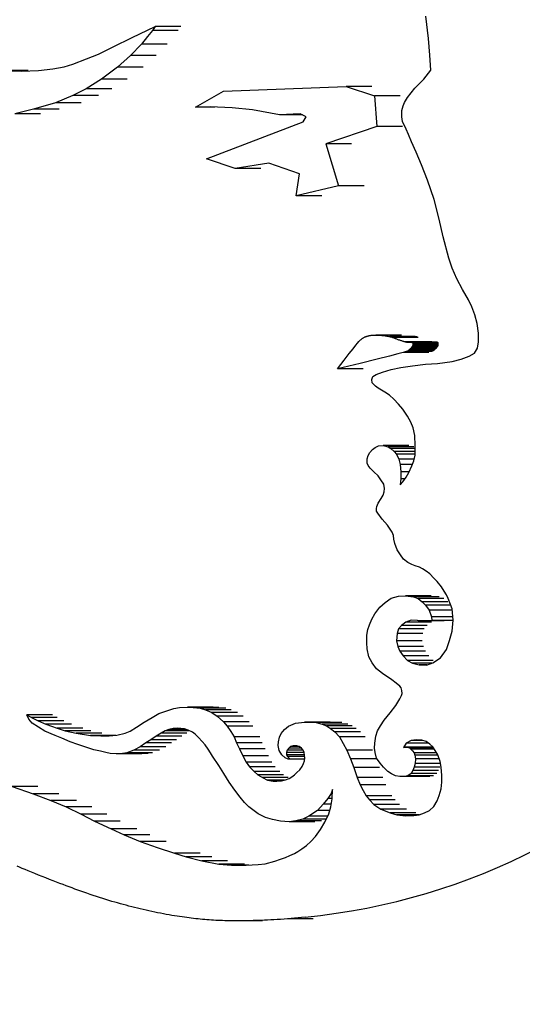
# Model space of a CAD drawing. Header units: inches. Extents: x 17 to 469, y 7 to 301.
# Drawn here: x 356.125 to 356.442, y 120.255 to 120.871 of the extents above; entities that cross this region are included whole.
import ezdxf

# ---------------------------------------------------------------- set-up
doc = ezdxf.new("R2010")
doc.units = ezdxf.units.IN
doc.header["$LTSCALE"] = 14
doc.header["$MEASUREMENT"] = 0
doc.layers.add('Dimension (ANSI)', color=7, linetype='Continuous', lineweight=25)
doc.layers.add('Visible (ANSI)', color=7, linetype='Continuous', lineweight=50)
doc.styles.add('MEMCOR Medium', font='arial.ttf')
doc.dimstyles.new('Default (ANSI)', dxfattribs={"dimscale": 14, "dimtxt": 0.15, "dimasz": 0.098425, "dimexe": 0.125, "dimexo": 0.0625, "dimgap": 0.031496, "dimtad": 0, "dimtih": 1, "dimtoh": 1, "dimdec": 4, "dimrnd": 1e-08, "dimzin": 3, "dimdsep": 46, "dimlunit": 5, "dimtxsty": 'MEMCOR Medium', "dimcen": 0.09, "dimdle": 0.393701, "dimclrd": 256, "dimclre": 256, "dimclrt": 256, "dimadec": 0, "dimazin": 1, "dimtfac": 0.8, "dimtofl": 0, "dimtmove": 0, "dimatfit": 3, "dimfxl": 1, "dimfrac": 1, "dimtolj": 1, "dimtzin": 4, "dimlwd": -1, "dimlwe": -1, "dimarcsym": 0})

# ---------------------------------------------------------------- blocks, each defined once
blk = doc.blocks.new('*D18')
at = {"layer": 'Defpoints', "color": 0, "transparency": 16777216}
for p in [(360.76778, 145.5319), (302.85138, 55.8079), (347.26083, 55.8079)]:
    blk.add_point(p, dxfattribs=at)
at = {"layer": 'Dimension (ANSI)', "transparency": 16777216}
for p, q in [((359.89278, 145.5319), (301.10138, 145.5319)), ((302.85138, 144.15394), (302.85138, 107.84023)), ((302.85138, 57.18585), (302.85138, 93.49956)), ((346.38583, 55.8079), (301.10138, 55.8079))]:
    blk.add_line(p, q, dxfattribs=at)
for points in [[(302.62172, 144.15394), (303.08104, 144.15394), (302.85138, 145.5319)], [(302.62172, 57.18585), (303.08104, 57.18585), (302.85138, 55.8079)]]:
    blk.add_solid(points, dxfattribs=at)
at = {"layer": 'Dimension (ANSI)', "transparency": 16777216, "char_height": 2.1000001, "attachment_point": 5, "style": 'MEMCOR Medium'}
for s, insert in [('\\A1; \\fArial|b0|i0;\\H2.1000;89{\\H0.8x;\\S3#4;} in', (302.85138, 102.82708)), ('\\A1;[2279.0 mm]{\\P\\fArial|b0|i0;\\H2.1000;SHIPPING HEIGHT\\P\\fArial|b0|i0;\\H2.1000;REF.}', (302.85138, 95.65675))]:
    blk.add_mtext(s, dxfattribs=dict(at, insert=insert))

msp = doc.modelspace()

# ---------------------------------------------------------------- linework, layer by layer
at = {"layer": 'Visible (ANSI)', "linetype": 'Continuous', "lineweight": 18}
for p, q in [((356.38261, 120.85929), (356.38098, 120.87334)), ((356.19589, 120.86003), (356.21051, 120.8668)), ((356.20882, 120.86434), (356.20565, 120.86047)), ((356.21051, 120.8668), (356.20882, 120.86434)), ((356.22499, 120.86434), (356.20882, 120.86434)), ((356.22669, 120.8668), (356.21051, 120.8668)), ((356.18398, 120.85404), (356.19589, 120.86003)), ((356.20565, 120.86047), (356.20193, 120.85578)), ((356.38347, 120.84883), (356.38261, 120.85929)), ((356.17478, 120.84941), (356.18398, 120.85404)), ((356.20193, 120.85578), (356.19489, 120.84851)), ((356.2181, 120.85578), (356.20193, 120.85578)), ((356.15863, 120.84312), (356.16725, 120.84653)), ((356.16725, 120.84653), (356.17478, 120.84941)), ((356.19489, 120.84851), (356.18666, 120.84123)), ((356.21107, 120.84851), (356.19489, 120.84851)), ((356.38416, 120.83941), (356.38347, 120.84883)), ((356.13039, 120.83921), (356.11421, 120.83921)), ((356.11421, 120.83921), (356.12619, 120.83872)), ((356.12619, 120.83872), (356.13702, 120.83913)), ((356.13702, 120.83913), (356.14593, 120.84018)), ((356.14593, 120.84018), (356.15317, 120.84146)), ((356.15317, 120.84146), (356.15863, 120.84312)), ((356.18666, 120.84123), (356.17665, 120.83371)), ((356.20284, 120.84123), (356.18666, 120.84123)), ((356.37975, 120.83381), (356.38416, 120.83941)), ((356.17665, 120.83371), (356.16697, 120.82759)), ((356.19283, 120.83371), (356.17665, 120.83371)), ((356.37416, 120.82808), (356.37975, 120.83381)), ((356.16697, 120.82759), (356.1585, 120.82337)), ((356.18315, 120.82759), (356.16697, 120.82759)), ((356.23598, 120.81612), (356.25349, 120.82624)), ((356.25349, 120.82624), (356.33086, 120.82908)), ((356.34704, 120.82908), (356.33086, 120.82908)), ((356.33086, 120.82908), (356.34858, 120.82324)), ((356.36946, 120.82226), (356.37416, 120.82808)), ((356.1585, 120.82337), (356.14767, 120.81892)), ((356.17468, 120.82337), (356.1585, 120.82337)), ((356.36475, 120.82324), (356.34858, 120.82324)), ((356.34858, 120.82324), (356.35005, 120.804)), ((356.36761, 120.81894), (356.36946, 120.82226)), ((356.13385, 120.81484), (356.122, 120.81181)), ((356.14767, 120.81892), (356.13385, 120.81484)), ((356.15003, 120.81484), (356.13385, 120.81484)), ((356.16384, 120.81892), (356.14767, 120.81892)), ((356.24504, 120.81625), (356.23598, 120.81612)), ((356.24809, 120.81612), (356.23598, 120.81612)), ((356.25901, 120.81568), (356.24504, 120.81625)), ((356.27177, 120.81433), (356.25901, 120.81568)), ((356.28871, 120.81127), (356.27177, 120.81433)), ((356.36584, 120.81008), (356.36589, 120.81398)), ((356.36589, 120.81398), (356.36665, 120.81687)), ((356.36665, 120.81687), (356.36761, 120.81894)), ((356.13818, 120.81181), (356.122, 120.81181)), ((356.30193, 120.81196), (356.28871, 120.81127)), ((356.30322, 120.81127), (356.28871, 120.81127)), ((356.30563, 120.80998), (356.30193, 120.81196)), ((356.30371, 120.80692), (356.30563, 120.80998)), ((356.36628, 120.807), (356.36584, 120.81008)), ((356.24277, 120.78353), (356.30371, 120.80692)), ((356.35005, 120.804), (356.3181, 120.79292)), ((356.36622, 120.804), (356.35005, 120.804)), ((356.36872, 120.8022), (356.36628, 120.807)), ((356.37015, 120.79889), (356.36872, 120.8022)), ((356.372, 120.79419), (356.37015, 120.79889)), ((356.33427, 120.79292), (356.3181, 120.79292)), ((356.3181, 120.79292), (356.32603, 120.76668)), ((356.37497, 120.78775), (356.372, 120.79419)), ((356.26097, 120.77745), (356.24277, 120.78353)), ((356.37825, 120.77973), (356.37497, 120.78775)), ((356.282, 120.78077), (356.26097, 120.77745)), ((356.27715, 120.77745), (356.26097, 120.77745)), ((356.30143, 120.7742), (356.282, 120.78077)), ((356.38205, 120.77022), (356.37825, 120.77973)), ((356.29941, 120.76024), (356.30143, 120.7742)), ((356.32603, 120.76668), (356.29941, 120.76024)), ((356.3422, 120.76668), (356.32603, 120.76668)), ((356.38628, 120.75795), (356.38205, 120.77022)), ((356.31558, 120.76024), (356.29941, 120.76024)), ((356.38932, 120.7456), (356.38628, 120.75795)), ((356.39185, 120.73453), (356.38932, 120.7456)), ((356.39561, 120.72097), (356.39185, 120.73453)), ((356.39757, 120.71472), (356.39561, 120.72097)), ((356.40055, 120.70804), (356.39757, 120.71472)), ((356.40402, 120.7013), (356.40055, 120.70804)), ((356.40788, 120.69477), (356.40402, 120.7013)), ((356.41002, 120.69048), (356.40788, 120.69477)), ((356.41197, 120.68533), (356.41002, 120.69048)), ((356.41333, 120.6799), (356.41197, 120.68533)), ((356.41411, 120.67385), (356.41333, 120.6799)), ((356.34324, 120.67174), (356.34357, 120.67186)), ((356.34357, 120.67186), (356.34391, 120.67197)), ((356.34391, 120.67197), (356.34427, 120.67207)), ((356.34427, 120.67207), (356.34463, 120.67216)), ((356.34463, 120.67216), (356.345, 120.67224)), ((356.345, 120.67224), (356.34538, 120.67232)), ((356.34538, 120.67232), (356.34578, 120.67239)), ((356.34578, 120.67239), (356.34619, 120.67246)), ((356.34619, 120.67246), (356.34662, 120.67251)), ((356.34662, 120.67251), (356.34706, 120.67256)), ((356.34706, 120.67256), (356.34752, 120.67259)), ((356.34752, 120.67259), (356.348, 120.67262)), ((356.348, 120.67262), (356.3485, 120.67264)), ((356.3485, 120.67264), (356.34901, 120.67265)), ((356.34901, 120.67265), (356.34953, 120.67265)), ((356.36571, 120.67265), (356.34953, 120.67265)), ((356.34953, 120.67265), (356.35007, 120.67265)), ((356.35007, 120.67265), (356.35061, 120.67263)), ((356.35061, 120.67263), (356.35116, 120.67261)), ((356.35116, 120.67261), (356.3517, 120.67258)), ((356.3517, 120.67258), (356.35225, 120.67255)), ((356.35225, 120.67255), (356.35279, 120.67251)), ((356.35279, 120.67251), (356.35332, 120.67246)), ((356.35332, 120.67246), (356.35385, 120.67241)), ((356.35385, 120.67241), (356.35437, 120.67235)), ((356.35437, 120.67235), (356.35488, 120.67229)), ((356.35488, 120.67229), (356.35538, 120.67222)), ((356.35538, 120.67222), (356.35587, 120.67215)), ((356.35587, 120.67215), (356.35635, 120.67206)), ((356.35635, 120.67206), (356.35683, 120.67198)), ((356.35683, 120.67198), (356.35729, 120.67189)), ((356.35729, 120.67189), (356.35774, 120.67179)), ((356.35774, 120.67179), (356.35819, 120.67168)), ((356.41428, 120.6683), (356.41411, 120.67385)), ((356.33515, 120.66404), (356.33686, 120.66621)), ((356.33686, 120.66621), (356.33802, 120.66764)), ((356.33802, 120.66764), (356.33877, 120.66853)), ((356.33877, 120.66853), (356.33924, 120.66905)), ((356.33924, 120.66905), (356.33957, 120.66938)), ((356.33957, 120.66938), (356.33987, 120.66966)), ((356.33987, 120.66966), (356.34017, 120.66992)), ((356.34017, 120.66992), (356.34047, 120.67016)), ((356.34047, 120.67016), (356.34077, 120.67039)), ((356.34077, 120.67039), (356.34106, 120.67061)), ((356.34106, 120.67061), (356.34136, 120.67081)), ((356.34136, 120.67081), (356.34166, 120.67099)), ((356.34166, 120.67099), (356.34197, 120.67117)), ((356.34197, 120.67117), (356.34228, 120.67133)), ((356.34228, 120.67133), (356.34259, 120.67147)), ((356.34259, 120.67147), (356.34291, 120.67161)), ((356.34291, 120.67161), (356.34324, 120.67174)), ((356.37437, 120.67168), (356.35819, 120.67168)), ((356.35819, 120.67168), (356.35863, 120.67157)), ((356.37481, 120.67157), (356.35863, 120.67157)), ((356.35863, 120.67157), (356.35907, 120.67145)), ((356.37525, 120.67145), (356.35907, 120.67145)), ((356.35907, 120.67145), (356.3595, 120.67132)), ((356.37568, 120.67132), (356.3595, 120.67132)), ((356.3595, 120.67132), (356.35993, 120.67119)), ((356.37611, 120.67119), (356.35993, 120.67119)), ((356.35993, 120.67119), (356.36036, 120.67104)), ((356.36036, 120.67104), (356.36079, 120.67089)), ((356.36079, 120.67089), (356.36122, 120.67074)), ((356.36122, 120.67074), (356.36165, 120.67058)), ((356.36165, 120.67058), (356.36209, 120.67041)), ((356.36209, 120.67041), (356.36253, 120.67025)), ((356.36253, 120.67025), (356.36298, 120.67008)), ((356.36298, 120.67008), (356.36343, 120.66992)), ((356.36343, 120.66992), (356.36389, 120.66976)), ((356.36389, 120.66976), (356.36435, 120.66961)), ((356.36435, 120.66961), (356.36481, 120.66945)), ((356.36481, 120.66945), (356.36526, 120.66931)), ((356.36526, 120.66931), (356.3657, 120.66917)), ((356.3657, 120.66917), (356.36612, 120.66904)), ((356.36612, 120.66904), (356.36651, 120.66892)), ((356.36651, 120.66892), (356.36687, 120.6688)), ((356.36687, 120.6688), (356.36719, 120.6687)), ((356.36719, 120.6687), (356.36748, 120.66861)), ((356.36748, 120.66861), (356.36775, 120.66853)), ((356.36775, 120.66853), (356.36799, 120.66846)), ((356.36799, 120.66846), (356.36822, 120.66839)), ((356.38439, 120.66839), (356.36822, 120.66839)), ((356.36822, 120.66839), (356.36843, 120.66834)), ((356.3846, 120.66834), (356.36843, 120.66834)), ((356.36843, 120.66834), (356.36863, 120.6683)), ((356.3848, 120.6683), (356.36863, 120.6683)), ((356.36863, 120.6683), (356.36882, 120.66826)), ((356.385, 120.66826), (356.36882, 120.66826)), ((356.36882, 120.66826), (356.36902, 120.66824)), ((356.371, 120.66824), (356.36902, 120.66824)), ((356.36902, 120.66824), (356.36921, 120.66822)), ((356.37051, 120.66822), (356.36921, 120.66822)), ((356.36921, 120.66822), (356.36941, 120.6682)), ((356.37022, 120.6682), (356.36941, 120.6682)), ((356.36941, 120.6682), (356.3696, 120.6682)), ((356.36998, 120.6682), (356.3696, 120.6682)), ((356.3696, 120.6682), (356.36979, 120.66819)), ((356.36979, 120.66819), (356.36998, 120.6682)), ((356.36998, 120.6682), (356.37017, 120.6682)), ((356.37017, 120.6682), (356.37035, 120.66821)), ((356.37035, 120.66821), (356.37054, 120.66822)), ((356.37054, 120.66822), (356.37072, 120.66823)), ((356.37072, 120.66823), (356.37089, 120.66823)), ((356.37089, 120.66823), (356.37106, 120.66824)), ((356.37106, 120.66824), (356.37123, 120.66824)), ((356.38741, 120.66824), (356.37123, 120.66824)), ((356.37123, 120.66824), (356.37139, 120.66823)), ((356.38757, 120.66823), (356.37139, 120.66823)), ((356.37139, 120.66823), (356.37155, 120.66822)), ((356.38772, 120.66822), (356.37155, 120.66822)), ((356.37155, 120.66822), (356.3717, 120.6682)), ((356.38787, 120.6682), (356.3717, 120.6682)), ((356.3717, 120.6682), (356.37184, 120.66817)), ((356.38802, 120.66817), (356.37184, 120.66817)), ((356.37184, 120.66817), (356.37198, 120.66813)), ((356.38815, 120.66813), (356.37198, 120.66813)), ((356.37198, 120.66813), (356.3721, 120.66808)), ((356.38828, 120.66808), (356.3721, 120.66808)), ((356.3721, 120.66808), (356.37222, 120.66802)), ((356.3884, 120.66802), (356.37222, 120.66802)), ((356.37222, 120.66802), (356.37234, 120.66795)), ((356.38851, 120.66795), (356.37234, 120.66795)), ((356.37234, 120.66795), (356.37244, 120.66788)), ((356.37253, 120.66565), (356.37239, 120.66541)), ((356.38861, 120.66788), (356.37244, 120.66788)), ((356.37244, 120.66788), (356.37253, 120.6678)), ((356.38871, 120.6678), (356.37253, 120.6678)), ((356.37253, 120.6678), (356.37261, 120.66772)), ((356.37264, 120.66588), (356.37253, 120.66565)), ((356.38871, 120.66565), (356.37253, 120.66565)), ((356.38879, 120.66772), (356.37261, 120.66772)), ((356.37261, 120.66772), (356.37268, 120.66763)), ((356.37273, 120.66608), (356.37264, 120.66588)), ((356.38882, 120.66588), (356.37264, 120.66588)), ((356.38886, 120.66763), (356.37268, 120.66763)), ((356.37268, 120.66763), (356.37275, 120.66753)), ((356.3728, 120.66628), (356.37273, 120.66608)), ((356.38891, 120.66608), (356.37273, 120.66608)), ((356.38892, 120.66753), (356.37275, 120.66753)), ((356.37275, 120.66753), (356.3728, 120.66742)), ((356.38897, 120.66742), (356.3728, 120.66742)), ((356.3728, 120.66742), (356.37283, 120.66731)), ((356.37284, 120.66646), (356.3728, 120.66628)), ((356.38897, 120.66628), (356.3728, 120.66628)), ((356.38901, 120.66731), (356.37283, 120.66731)), ((356.37283, 120.66731), (356.37286, 120.66719)), ((356.37287, 120.66662), (356.37284, 120.66646)), ((356.38902, 120.66646), (356.37284, 120.66646)), ((356.38904, 120.66719), (356.37286, 120.66719)), ((356.37286, 120.66719), (356.37288, 120.66706)), ((356.37289, 120.66678), (356.37287, 120.66662)), ((356.38905, 120.66662), (356.37287, 120.66662)), ((356.38906, 120.66706), (356.37288, 120.66706)), ((356.37288, 120.66706), (356.37289, 120.66693)), ((356.38906, 120.66693), (356.37289, 120.66693)), ((356.37289, 120.66693), (356.37289, 120.66678)), ((356.38906, 120.66678), (356.37289, 120.66678)), ((356.41353, 120.66438), (356.41428, 120.6683)), ((356.32954, 120.65684), (356.33276, 120.66098)), ((356.33276, 120.66098), (356.33515, 120.66404)), ((356.36345, 120.66075), (356.35812, 120.65939)), ((356.3668, 120.66165), (356.36345, 120.66075)), ((356.36868, 120.66223), (356.3668, 120.66165)), ((356.38298, 120.66165), (356.3668, 120.66165)), ((356.36957, 120.66259), (356.36868, 120.66223)), ((356.38485, 120.66223), (356.36868, 120.66223)), ((356.36997, 120.66286), (356.36957, 120.66259)), ((356.38574, 120.66259), (356.36957, 120.66259)), ((356.37029, 120.66312), (356.36997, 120.66286)), ((356.38614, 120.66286), (356.36997, 120.66286)), ((356.37061, 120.6634), (356.37029, 120.66312)), ((356.38646, 120.66312), (356.37029, 120.66312)), ((356.37092, 120.6637), (356.37061, 120.6634)), ((356.38678, 120.6634), (356.37061, 120.6634)), ((356.37122, 120.664), (356.37092, 120.6637)), ((356.38709, 120.6637), (356.37092, 120.6637)), ((356.3715, 120.6643), (356.37122, 120.664)), ((356.38739, 120.664), (356.37122, 120.664)), ((356.37177, 120.6646), (356.3715, 120.6643)), ((356.38768, 120.6643), (356.3715, 120.6643)), ((356.372, 120.66488), (356.37177, 120.6646)), ((356.38794, 120.6646), (356.37177, 120.6646)), ((356.37221, 120.66516), (356.372, 120.66488)), ((356.38818, 120.66488), (356.372, 120.66488)), ((356.37239, 120.66541), (356.37221, 120.66516)), ((356.38839, 120.66516), (356.37221, 120.66516)), ((356.38856, 120.66541), (356.37239, 120.66541)), ((356.40833, 120.65938), (356.41159, 120.66127)), ((356.41159, 120.66127), (356.41353, 120.66438)), ((356.32537, 120.65145), (356.32954, 120.65684)), ((356.33958, 120.65486), (356.32537, 120.65145)), ((356.35033, 120.65746), (356.33958, 120.65486)), ((356.35812, 120.65939), (356.35033, 120.65746)), ((356.36536, 120.65229), (356.3726, 120.65331)), ((356.3726, 120.65331), (356.38084, 120.65435)), ((356.38084, 120.65435), (356.38839, 120.65476)), ((356.38839, 120.65476), (356.39764, 120.65604)), ((356.39764, 120.65604), (356.40338, 120.65746)), ((356.40338, 120.65746), (356.40833, 120.65938)), ((356.34154, 120.65145), (356.32537, 120.65145)), ((356.34754, 120.64649), (356.34981, 120.64786)), ((356.34981, 120.64786), (356.35367, 120.64925)), ((356.35367, 120.64925), (356.35922, 120.65097)), ((356.35922, 120.65097), (356.36536, 120.65229)), ((356.34697, 120.64463), (356.34754, 120.64649)), ((356.3471, 120.64268), (356.34697, 120.64463)), ((356.3482, 120.64156), (356.3471, 120.64268)), ((356.34931, 120.64055), (356.3482, 120.64156)), ((356.35089, 120.63934), (356.34931, 120.64055)), ((356.35527, 120.63676), (356.35089, 120.63934)), ((356.35817, 120.63491), (356.35527, 120.63676)), ((356.36088, 120.63227), (356.35817, 120.63491)), ((356.36377, 120.62911), (356.36088, 120.63227)), ((356.36648, 120.62612), (356.36377, 120.62911)), ((356.36938, 120.62166), (356.36648, 120.62612)), ((356.3716, 120.6178), (356.36938, 120.62166)), ((356.37298, 120.61436), (356.3716, 120.6178)), ((356.37414, 120.60941), (356.37298, 120.61436)), ((356.37438, 120.60319), (356.37414, 120.60941)), ((356.34462, 120.59688), (356.34577, 120.5988)), ((356.34577, 120.5988), (356.34733, 120.60055)), ((356.34733, 120.60055), (356.34907, 120.60187)), ((356.34907, 120.60187), (356.35115, 120.60285)), ((356.35115, 120.60285), (356.35416, 120.60306)), ((356.37033, 120.60306), (356.35416, 120.60306)), ((356.35416, 120.60306), (356.35734, 120.60242)), ((356.37352, 120.60242), (356.35734, 120.60242)), ((356.35734, 120.60242), (356.35894, 120.60131)), ((356.37433, 120.60131), (356.35894, 120.60131)), ((356.35894, 120.60131), (356.36114, 120.59944)), ((356.37428, 120.59944), (356.36114, 120.59944)), ((356.36114, 120.59944), (356.36258, 120.59765)), ((356.37421, 120.59714), (356.37438, 120.60319)), ((356.34398, 120.5948), (356.34462, 120.59688)), ((356.34401, 120.59212), (356.34398, 120.5948)), ((356.34462, 120.59057), (356.34401, 120.59212)), ((356.37423, 120.59765), (356.36258, 120.59765)), ((356.36258, 120.59765), (356.36405, 120.59455)), ((356.37365, 120.59455), (356.36405, 120.59455)), ((356.36405, 120.59455), (356.36484, 120.5911)), ((356.37213, 120.59028), (356.37342, 120.59349)), ((356.37342, 120.59349), (356.37421, 120.59714)), ((356.34589, 120.58886), (356.34462, 120.59057)), ((356.34835, 120.58656), (356.34589, 120.58886)), ((356.35089, 120.58408), (356.34835, 120.58656)), ((356.37246, 120.5911), (356.36484, 120.5911)), ((356.36484, 120.5911), (356.36523, 120.58661)), ((356.36523, 120.58661), (356.36521, 120.58212)), ((356.37046, 120.58661), (356.36523, 120.58661)), ((356.36862, 120.58329), (356.37026, 120.58616)), ((356.37026, 120.58616), (356.37213, 120.59028)), ((356.35276, 120.58151), (356.35089, 120.58408)), ((356.35455, 120.57877), (356.35276, 120.58151)), ((356.36521, 120.58212), (356.36492, 120.57831)), ((356.36492, 120.57831), (356.36657, 120.58023)), ((356.36783, 120.58212), (356.36521, 120.58212)), ((356.36657, 120.58023), (356.36862, 120.58329)), ((356.35422, 120.57185), (356.35478, 120.57393)), ((356.35492, 120.57618), (356.35455, 120.57877)), ((356.35478, 120.57393), (356.35492, 120.57618)), ((356.35094, 120.5669), (356.35291, 120.56976)), ((356.35291, 120.56976), (356.35422, 120.57185)), ((356.34986, 120.56342), (356.35011, 120.56485)), ((356.35001, 120.56185), (356.34986, 120.56342)), ((356.35069, 120.5605), (356.35001, 120.56185)), ((356.35011, 120.56485), (356.35094, 120.5669)), ((356.35354, 120.55672), (356.35069, 120.5605)), ((356.35685, 120.55306), (356.35354, 120.55672)), ((356.3586, 120.55059), (356.35685, 120.55306)), ((356.35982, 120.54857), (356.3586, 120.55059)), ((356.36063, 120.5466), (356.35982, 120.54857)), ((356.36092, 120.54416), (356.36063, 120.5466)), ((356.36142, 120.54149), (356.36092, 120.54416)), ((356.36298, 120.53759), (356.36142, 120.54149)), ((356.36501, 120.53427), (356.36298, 120.53759)), ((356.36687, 120.53172), (356.36501, 120.53427)), ((356.36964, 120.52944), (356.36687, 120.53172)), ((356.37214, 120.52818), (356.36964, 120.52944)), ((356.37432, 120.5275), (356.37214, 120.52818)), ((356.37699, 120.52659), (356.37432, 120.5275)), ((356.37883, 120.52559), (356.37699, 120.52659)), ((356.38126, 120.52407), (356.37883, 120.52559)), ((356.38352, 120.52239), (356.38126, 120.52407)), ((356.38613, 120.51968), (356.38352, 120.52239)), ((356.38815, 120.51747), (356.38613, 120.51968)), ((356.39084, 120.51416), (356.38815, 120.51747)), ((356.39262, 120.51144), (356.39084, 120.51416)), ((356.35532, 120.50436), (356.35915, 120.50701)), ((356.35915, 120.50701), (356.36381, 120.50829)), ((356.36381, 120.50829), (356.3683, 120.50853)), ((356.38448, 120.50853), (356.3683, 120.50853)), ((356.3683, 120.50853), (356.37316, 120.50795)), ((356.38934, 120.50795), (356.37316, 120.50795)), ((356.37316, 120.50795), (356.37623, 120.50678)), ((356.39241, 120.50678), (356.37623, 120.50678)), ((356.37623, 120.50678), (356.37878, 120.50486)), ((356.39398, 120.50923), (356.39262, 120.51144)), ((356.395, 120.50692), (356.39398, 120.50923)), ((356.39752, 120.50027), (356.395, 120.50692)), ((356.34894, 120.4973), (356.35194, 120.50143)), ((356.35194, 120.50143), (356.35532, 120.50436)), ((356.39495, 120.50486), (356.37878, 120.50486)), ((356.37878, 120.50486), (356.38078, 120.50275)), ((356.39658, 120.50275), (356.38078, 120.50275)), ((356.38078, 120.50275), (356.38307, 120.49962)), ((356.39758, 120.49962), (356.38307, 120.49962)), ((356.38307, 120.49962), (356.38461, 120.49534)), ((356.39827, 120.49314), (356.39752, 120.50027)), ((356.34561, 120.49037), (356.347, 120.49383)), ((356.347, 120.49383), (356.34894, 120.4973)), ((356.37184, 120.49315), (356.3684, 120.49187)), ((356.37582, 120.49293), (356.37184, 120.49315)), ((356.39804, 120.49534), (356.38461, 120.49534)), ((356.38461, 120.49534), (356.38474, 120.49296)), ((356.39769, 120.48626), (356.39827, 120.49314)), ((356.34394, 120.48383), (356.34457, 120.48738)), ((356.34457, 120.48738), (356.34561, 120.49037)), ((356.36381, 120.48782), (356.36291, 120.48479)), ((356.36564, 120.48991), (356.36381, 120.48782)), ((356.37998, 120.48782), (356.36381, 120.48782)), ((356.3684, 120.49187), (356.36564, 120.48991)), ((356.38181, 120.48991), (356.36564, 120.48991)), ((356.38458, 120.49187), (356.3684, 120.49187)), ((356.37636, 120.49284), (356.37582, 120.49293)), ((356.38474, 120.49296), (356.37636, 120.49284)), ((356.39254, 120.49284), (356.37636, 120.49284)), ((356.39826, 120.49296), (356.38474, 120.49296)), ((356.34386, 120.47899), (356.34394, 120.48383)), ((356.36291, 120.48479), (356.36258, 120.48012)), ((356.37909, 120.48479), (356.36291, 120.48479)), ((356.39591, 120.48033), (356.39769, 120.48626)), ((356.34405, 120.47518), (356.34386, 120.47899)), ((356.34504, 120.47011), (356.34405, 120.47518)), ((356.37875, 120.48012), (356.36258, 120.48012)), ((356.36258, 120.48012), (356.36328, 120.47669)), ((356.37946, 120.47669), (356.36328, 120.47669)), ((356.36328, 120.47669), (356.36465, 120.47369)), ((356.39033, 120.46951), (356.39412, 120.47481)), ((356.39412, 120.47481), (356.39591, 120.48033)), ((356.34714, 120.4664), (356.34504, 120.47011)), ((356.38083, 120.47369), (356.36465, 120.47369)), ((356.36465, 120.47369), (356.36668, 120.47069)), ((356.38286, 120.47069), (356.36668, 120.47069)), ((356.36668, 120.47069), (356.36951, 120.46785)), ((356.38533, 120.46628), (356.39033, 120.46951)), ((356.35002, 120.4627), (356.34714, 120.4664)), ((356.35381, 120.45961), (356.35002, 120.4627)), ((356.38568, 120.46785), (356.36951, 120.46785)), ((356.36951, 120.46785), (356.37272, 120.46611)), ((356.38481, 120.46611), (356.37272, 120.46611)), ((356.37272, 120.46611), (356.37685, 120.46506)), ((356.38171, 120.46506), (356.37685, 120.46506)), ((356.37685, 120.46506), (356.38149, 120.46499)), ((356.38149, 120.46499), (356.38533, 120.46628)), ((356.3596, 120.45563), (356.35381, 120.45961)), ((356.36232, 120.45362), (356.3596, 120.45563)), ((356.36461, 120.45167), (356.36232, 120.45362)), ((356.36554, 120.45066), (356.36461, 120.45167)), ((356.36599, 120.44905), (356.36554, 120.45066)), ((356.36457, 120.44369), (356.36568, 120.44582)), ((356.36568, 120.44582), (356.36608, 120.44715)), ((356.36608, 120.44715), (356.36599, 120.44905)), ((356.22216, 120.43761), (356.22579, 120.4382)), ((356.22579, 120.4382), (356.23091, 120.43845)), ((356.24709, 120.43845), (356.23091, 120.43845)), ((356.23091, 120.43845), (356.23438, 120.43831)), ((356.25056, 120.43831), (356.23438, 120.43831)), ((356.23438, 120.43831), (356.23881, 120.43775)), ((356.25499, 120.43775), (356.23881, 120.43775)), ((356.23881, 120.43775), (356.2422, 120.4369)), ((356.35862, 120.43484), (356.36207, 120.43945)), ((356.36207, 120.43945), (356.36457, 120.44369)), ((356.13079, 120.43098), (356.12965, 120.43357)), ((356.14583, 120.43357), (356.12965, 120.43357)), ((356.12965, 120.43357), (356.13245, 120.43199)), ((356.14862, 120.43199), (356.13245, 120.43199)), ((356.13245, 120.43199), (356.13664, 120.4299)), ((356.20351, 120.4291), (356.2085, 120.43195)), ((356.2085, 120.43195), (356.21281, 120.43443)), ((356.21281, 120.43443), (356.21721, 120.43602)), ((356.21721, 120.43602), (356.22216, 120.43761)), ((356.25838, 120.4369), (356.2422, 120.4369)), ((356.2422, 120.4369), (356.24613, 120.43507)), ((356.26231, 120.43507), (356.24613, 120.43507)), ((356.24613, 120.43507), (356.24963, 120.43278)), ((356.26581, 120.43278), (356.24963, 120.43278)), ((356.24963, 120.43278), (356.25349, 120.42934)), ((356.35482, 120.43033), (356.35862, 120.43484)), ((356.13301, 120.42845), (356.13079, 120.43098)), ((356.13705, 120.42585), (356.13301, 120.42845)), ((356.15281, 120.4299), (356.13664, 120.4299)), ((356.13664, 120.4299), (356.14152, 120.42772)), ((356.14103, 120.42344), (356.13705, 120.42585)), ((356.1577, 120.42772), (356.14152, 120.42772)), ((356.14152, 120.42772), (356.14868, 120.42521)), ((356.19462, 120.42333), (356.1986, 120.42598)), ((356.1986, 120.42598), (356.20351, 120.4291)), ((356.26967, 120.42934), (356.25349, 120.42934)), ((356.25349, 120.42934), (356.2559, 120.42646)), ((356.27208, 120.42646), (356.2559, 120.42646)), ((356.2559, 120.42646), (356.25811, 120.42308)), ((356.29197, 120.42447), (356.29453, 120.42656)), ((356.29453, 120.42656), (356.29888, 120.42837)), ((356.29888, 120.42837), (356.30465, 120.42897)), ((356.32082, 120.42897), (356.30465, 120.42897)), ((356.30465, 120.42897), (356.31201, 120.42876)), ((356.32819, 120.42876), (356.31201, 120.42876)), ((356.31201, 120.42876), (356.31561, 120.42778)), ((356.33178, 120.42778), (356.31561, 120.42778)), ((356.31561, 120.42778), (356.31841, 120.42669)), ((356.33458, 120.42669), (356.31841, 120.42669)), ((356.31841, 120.42669), (356.32091, 120.42507)), ((356.3506, 120.42359), (356.35249, 120.42667)), ((356.35249, 120.42667), (356.35482, 120.43033)), ((356.14749, 120.42057), (356.14103, 120.42344)), ((356.1516, 120.41891), (356.14749, 120.42057)), ((356.16486, 120.42521), (356.14868, 120.42521)), ((356.14868, 120.42521), (356.15365, 120.42366)), ((356.16982, 120.42366), (356.15365, 120.42366)), ((356.15365, 120.42366), (356.16069, 120.42206)), ((356.17687, 120.42206), (356.16069, 120.42206)), ((356.16069, 120.42206), (356.16964, 120.42074)), ((356.18569, 120.42074), (356.16964, 120.42074)), ((356.16964, 120.42074), (356.17618, 120.42047)), ((356.18173, 120.42047), (356.17618, 120.42047)), ((356.17618, 120.42047), (356.18147, 120.42046)), ((356.18147, 120.42046), (356.18641, 120.42079)), ((356.18641, 120.42079), (356.1916, 120.42212)), ((356.1916, 120.42212), (356.19462, 120.42333)), ((356.21108, 120.4202), (356.20778, 120.41798)), ((356.21415, 120.42216), (356.21108, 120.4202)), ((356.22726, 120.4202), (356.21108, 120.4202)), ((356.21681, 120.42364), (356.21415, 120.42216)), ((356.23033, 120.42216), (356.21415, 120.42216)), ((356.21904, 120.4245), (356.21681, 120.42364)), ((356.2319, 120.42364), (356.21681, 120.42364)), ((356.2217, 120.42508), (356.21904, 120.4245)), ((356.22973, 120.4245), (356.21904, 120.4245)), ((356.22427, 120.42522), (356.2217, 120.42508)), ((356.22669, 120.42508), (356.2217, 120.42508)), ((356.22655, 120.4251), (356.22427, 120.42522)), ((356.22898, 120.42479), (356.22655, 120.4251)), ((356.23123, 120.42393), (356.22898, 120.42479)), ((356.23403, 120.42269), (356.23123, 120.42393)), ((356.23557, 120.42148), (356.23403, 120.42269)), ((356.23774, 120.41944), (356.23557, 120.42148)), ((356.2401, 120.41686), (356.23774, 120.41944)), ((356.25811, 120.42308), (356.26024, 120.41979)), ((356.27641, 120.41979), (356.26024, 120.41979)), ((356.26024, 120.41979), (356.26167, 120.41605)), ((356.28809, 120.4167), (356.28875, 120.41969)), ((356.28875, 120.41969), (356.28991, 120.42197)), ((356.28991, 120.42197), (356.29197, 120.42447)), ((356.33709, 120.42507), (356.32091, 120.42507)), ((356.32091, 120.42507), (356.32363, 120.42285)), ((356.3398, 120.42285), (356.32363, 120.42285)), ((356.32363, 120.42285), (356.32655, 120.4198)), ((356.34273, 120.4198), (356.32655, 120.4198)), ((356.32655, 120.4198), (356.32889, 120.41561)), ((356.3488, 120.41576), (356.34958, 120.42027)), ((356.34958, 120.42027), (356.3506, 120.42359)), ((356.15683, 120.41669), (356.1516, 120.41891)), ((356.16176, 120.41504), (356.15683, 120.41669)), ((356.16687, 120.41333), (356.16176, 120.41504)), ((356.17184, 120.41168), (356.16687, 120.41333)), ((356.20098, 120.41361), (356.19699, 120.41133)), ((356.20452, 120.41602), (356.20098, 120.41361)), ((356.21716, 120.41361), (356.20098, 120.41361)), ((356.20778, 120.41798), (356.20452, 120.41602)), ((356.22069, 120.41602), (356.20452, 120.41602)), ((356.22395, 120.41798), (356.20778, 120.41798)), ((356.24204, 120.4148), (356.2401, 120.41686)), ((356.24394, 120.41197), (356.24204, 120.4148)), ((356.27785, 120.41605), (356.26167, 120.41605)), ((356.26167, 120.41605), (356.26354, 120.41221)), ((356.28792, 120.41433), (356.28809, 120.4167)), ((356.28866, 120.41115), (356.28792, 120.41433)), ((356.2958, 120.41365), (356.29462, 120.41268)), ((356.29748, 120.41418), (356.2958, 120.41365)), ((356.30139, 120.41365), (356.2958, 120.41365)), ((356.29965, 120.41421), (356.29748, 120.41418)), ((356.29975, 120.41418), (356.29748, 120.41418)), ((356.30128, 120.41373), (356.29965, 120.41421)), ((356.3027, 120.41274), (356.30128, 120.41373)), ((356.32889, 120.41561), (356.33127, 120.41139)), ((356.34873, 120.4127), (356.3488, 120.41576)), ((356.36871, 120.41572), (356.36697, 120.41303)), ((356.36697, 120.41303), (356.36808, 120.41333)), ((356.38426, 120.41333), (356.36808, 120.41333)), ((356.36808, 120.41333), (356.36948, 120.41329)), ((356.37188, 120.41751), (356.36871, 120.41572)), ((356.38285, 120.41572), (356.36871, 120.41572)), ((356.38565, 120.41329), (356.36948, 120.41329)), ((356.36948, 120.41329), (356.37071, 120.41296)), ((356.37506, 120.41792), (356.37188, 120.41751)), ((356.3791, 120.41751), (356.37188, 120.41751)), ((356.37852, 120.41769), (356.37506, 120.41792)), ((356.38128, 120.41681), (356.37852, 120.41769)), ((356.38361, 120.41519), (356.38128, 120.41681)), ((356.38549, 120.41357), (356.38361, 120.41519)), ((356.38694, 120.4113), (356.38549, 120.41357)), ((356.17606, 120.4107), (356.17184, 120.41168)), ((356.17935, 120.40986), (356.17606, 120.4107)), ((356.18217, 120.40941), (356.17935, 120.40986)), ((356.18593, 120.40911), (356.18217, 120.40941)), ((356.18988, 120.40922), (356.18593, 120.40911)), ((356.20211, 120.40911), (356.18593, 120.40911)), ((356.19264, 120.40965), (356.18988, 120.40922)), ((356.20606, 120.40922), (356.18988, 120.40922)), ((356.19699, 120.41133), (356.19264, 120.40965)), ((356.20881, 120.40965), (356.19264, 120.40965)), ((356.21317, 120.41133), (356.19699, 120.41133)), ((356.24534, 120.40982), (356.24394, 120.41197)), ((356.24661, 120.40772), (356.24534, 120.40982)), ((356.2506, 120.4017), (356.24661, 120.40772)), ((356.27972, 120.41221), (356.26354, 120.41221)), ((356.26354, 120.41221), (356.26577, 120.40785)), ((356.28194, 120.40785), (356.26577, 120.40785)), ((356.26577, 120.40785), (356.2679, 120.40393)), ((356.29038, 120.4084), (356.28866, 120.41115)), ((356.2923, 120.40667), (356.29038, 120.4084)), ((356.29325, 120.41003), (356.29321, 120.40857)), ((356.30457, 120.40857), (356.29321, 120.40857)), ((356.29321, 120.40857), (356.29382, 120.40746)), ((356.29361, 120.41138), (356.29325, 120.41003)), ((356.30433, 120.41003), (356.29325, 120.41003)), ((356.29462, 120.41268), (356.29361, 120.41138)), ((356.30368, 120.41138), (356.29361, 120.41138)), ((356.30463, 120.40746), (356.29382, 120.40746)), ((356.29382, 120.40746), (356.29548, 120.40579)), ((356.30274, 120.41268), (356.29462, 120.41268)), ((356.30364, 120.41146), (356.3027, 120.41274)), ((356.30442, 120.40984), (356.30364, 120.41146)), ((356.3046, 120.40828), (356.30442, 120.40984)), ((356.30468, 120.40637), (356.3046, 120.40828)), ((356.34744, 120.41139), (356.33127, 120.41139)), ((356.33127, 120.41139), (356.33363, 120.40587)), ((356.3491, 120.40987), (356.34873, 120.4127)), ((356.35003, 120.40646), (356.3491, 120.40987)), ((356.38587, 120.41296), (356.37071, 120.41296)), ((356.37071, 120.41296), (356.37161, 120.41211)), ((356.38642, 120.41211), (356.37161, 120.41211)), ((356.37161, 120.41211), (356.37258, 120.41097)), ((356.37258, 120.41097), (356.37365, 120.40966)), ((356.38791, 120.40966), (356.37365, 120.40966)), ((356.37365, 120.40966), (356.37412, 120.40822)), ((356.38871, 120.40822), (356.37412, 120.40822)), ((356.37412, 120.40822), (356.37442, 120.40603)), ((356.38866, 120.40839), (356.38694, 120.4113)), ((356.39004, 120.40437), (356.38866, 120.40839)), ((356.25378, 120.39678), (356.2506, 120.4017)), ((356.28407, 120.40393), (356.2679, 120.40393)), ((356.2679, 120.40393), (356.26993, 120.40091)), ((356.28611, 120.40091), (356.26993, 120.40091)), ((356.26993, 120.40091), (356.27274, 120.39799)), ((356.2943, 120.40578), (356.2923, 120.40667)), ((356.2944, 120.40577), (356.2943, 120.40578)), ((356.29548, 120.40579), (356.2944, 120.40577)), ((356.30463, 120.40577), (356.2944, 120.40577)), ((356.30463, 120.40579), (356.29548, 120.40579)), ((356.30152, 120.39898), (356.30301, 120.40119)), ((356.30301, 120.40119), (356.30402, 120.40294)), ((356.30402, 120.40294), (356.30454, 120.40469)), ((356.30454, 120.40469), (356.30468, 120.40637)), ((356.3498, 120.40587), (356.33363, 120.40587)), ((356.33363, 120.40587), (356.33558, 120.40054)), ((356.35214, 120.40326), (356.35003, 120.40646)), ((356.35424, 120.40064), (356.35214, 120.40326)), ((356.37377, 120.40077), (356.37285, 120.39863)), ((356.37424, 120.40297), (356.37377, 120.40077)), ((356.38994, 120.40077), (356.37377, 120.40077)), ((356.37442, 120.40603), (356.37424, 120.40297)), ((356.39029, 120.40297), (356.37424, 120.40297)), ((356.38947, 120.40603), (356.37442, 120.40603)), ((356.3907, 120.40072), (356.39004, 120.40437)), ((356.39104, 120.39541), (356.3907, 120.40072)), ((356.25713, 120.39123), (356.25378, 120.39678)), ((356.28892, 120.39799), (356.27274, 120.39799)), ((356.27274, 120.39799), (356.27511, 120.39596)), ((356.29129, 120.39596), (356.27511, 120.39596)), ((356.27511, 120.39596), (356.27806, 120.39412)), ((356.29498, 120.39357), (356.29653, 120.39471)), ((356.29653, 120.39471), (356.2982, 120.39585)), ((356.2982, 120.39585), (356.29981, 120.39728)), ((356.29981, 120.39728), (356.30152, 120.39898)), ((356.35176, 120.40054), (356.33558, 120.40054)), ((356.33558, 120.40054), (356.33768, 120.39428)), ((356.357, 120.39796), (356.35424, 120.40064)), ((356.35932, 120.39648), (356.357, 120.39796)), ((356.36184, 120.39536), (356.35932, 120.39648)), ((356.36453, 120.39488), (356.36184, 120.39536)), ((356.36737, 120.39486), (356.36453, 120.39488)), ((356.36971, 120.39535), (356.36737, 120.39486)), ((356.38355, 120.39486), (356.36737, 120.39486)), ((356.37175, 120.39682), (356.36971, 120.39535)), ((356.38588, 120.39535), (356.36971, 120.39535)), ((356.37285, 120.39863), (356.37175, 120.39682)), ((356.38793, 120.39682), (356.37175, 120.39682)), ((356.38902, 120.39863), (356.37285, 120.39863)), ((356.391, 120.39128), (356.39104, 120.39541)), ((356.13644, 120.38852), (356.12027, 120.38852)), ((356.12027, 120.38852), (356.13367, 120.38399)), ((356.26063, 120.38614), (356.25713, 120.39123)), ((356.29423, 120.39412), (356.27806, 120.39412)), ((356.27806, 120.39412), (356.28128, 120.39248)), ((356.29192, 120.39248), (356.28128, 120.39248)), ((356.28128, 120.39248), (356.28481, 120.39197)), ((356.28828, 120.39197), (356.28481, 120.39197)), ((356.28481, 120.39197), (356.28714, 120.39189)), ((356.28714, 120.39189), (356.29012, 120.3921)), ((356.29012, 120.3921), (356.29266, 120.39264)), ((356.29266, 120.39264), (356.29498, 120.39357)), ((356.35385, 120.39428), (356.33768, 120.39428)), ((356.33768, 120.39428), (356.3396, 120.38954)), ((356.35578, 120.38954), (356.3396, 120.38954)), ((356.3396, 120.38954), (356.3415, 120.38608)), ((356.39061, 120.38711), (356.391, 120.39128)), ((356.14984, 120.38399), (356.13367, 120.38399)), ((356.13367, 120.38399), (356.14475, 120.37975)), ((356.26396, 120.38177), (356.26063, 120.38614)), ((356.32136, 120.38406), (356.31924, 120.38099)), ((356.32217, 120.38668), (356.32136, 120.38406)), ((356.32208, 120.38406), (356.32136, 120.38406)), ((356.32196, 120.38073), (356.32217, 120.38668)), ((356.3415, 120.38608), (356.34341, 120.38272)), ((356.35959, 120.38272), (356.34341, 120.38272)), ((356.34341, 120.38272), (356.34557, 120.38018)), ((356.38823, 120.37957), (356.38943, 120.38279)), ((356.38943, 120.38279), (356.39061, 120.38711)), ((356.16093, 120.37975), (356.14475, 120.37975)), ((356.14475, 120.37975), (356.15438, 120.37575)), ((356.26682, 120.3785), (356.26396, 120.38177)), ((356.26952, 120.3757), (356.26682, 120.3785)), ((356.31641, 120.37741), (356.3128, 120.37352)), ((356.31924, 120.38099), (356.31641, 120.37741)), ((356.32138, 120.37741), (356.31641, 120.37741)), ((356.32197, 120.38099), (356.31924, 120.38099)), ((356.32109, 120.37573), (356.32196, 120.38073)), ((356.36174, 120.38018), (356.34557, 120.38018)), ((356.34557, 120.38018), (356.34818, 120.37728)), ((356.36435, 120.37728), (356.34818, 120.37728)), ((356.34818, 120.37728), (356.35276, 120.37422)), ((356.38606, 120.37605), (356.38823, 120.37957)), ((356.17055, 120.37575), (356.15438, 120.37575)), ((356.15438, 120.37575), (356.16374, 120.37107)), ((356.17992, 120.37107), (356.16374, 120.37107)), ((356.16374, 120.37107), (356.17217, 120.36665)), ((356.27528, 120.37141), (356.26952, 120.3757)), ((356.28002, 120.36909), (356.27528, 120.37141)), ((356.3128, 120.37352), (356.30737, 120.36978)), ((356.32045, 120.37352), (356.3128, 120.37352)), ((356.31734, 120.36602), (356.31981, 120.37128)), ((356.31981, 120.37128), (356.32109, 120.37573)), ((356.36893, 120.37422), (356.35276, 120.37422)), ((356.35276, 120.37422), (356.35846, 120.37201)), ((356.37463, 120.37201), (356.35846, 120.37201)), ((356.35846, 120.37201), (356.36264, 120.37078)), ((356.37683, 120.37078), (356.36264, 120.37078)), ((356.36264, 120.37078), (356.36841, 120.37013)), ((356.36841, 120.37013), (356.37337, 120.3702)), ((356.37337, 120.3702), (356.37691, 120.37079)), ((356.37691, 120.37079), (356.38026, 120.37194)), ((356.38026, 120.37194), (356.38325, 120.37336)), ((356.38325, 120.37336), (356.38606, 120.37605)), ((356.18835, 120.36665), (356.17217, 120.36665)), ((356.17217, 120.36665), (356.1828, 120.36195)), ((356.28448, 120.36773), (356.28002, 120.36909)), ((356.28953, 120.36668), (356.28448, 120.36773)), ((356.29481, 120.36632), (356.28953, 120.36668)), ((356.29919, 120.36687), (356.29481, 120.36632)), ((356.31099, 120.36632), (356.29481, 120.36632)), ((356.30355, 120.36799), (356.29919, 120.36687)), ((356.31536, 120.36687), (356.29919, 120.36687)), ((356.30737, 120.36978), (356.30355, 120.36799)), ((356.31826, 120.36799), (356.30355, 120.36799)), ((356.3191, 120.36978), (356.30737, 120.36978)), ((356.31467, 120.36158), (356.31734, 120.36602)), ((356.19898, 120.36195), (356.1828, 120.36195)), ((356.1828, 120.36195), (356.19096, 120.35807)), ((356.20713, 120.35807), (356.19096, 120.35807)), ((356.19096, 120.35807), (356.20111, 120.35395)), ((356.31152, 120.35711), (356.31467, 120.36158)), ((356.21729, 120.35395), (356.20111, 120.35395)), ((356.20111, 120.35395), (356.21166, 120.35025)), ((356.30576, 120.35138), (356.30855, 120.35391)), ((356.30855, 120.35391), (356.31152, 120.35711)), ((356.21166, 120.35025), (356.22266, 120.34653)), ((356.23884, 120.34653), (356.22266, 120.34653)), ((356.22266, 120.34653), (356.22992, 120.34431)), ((356.29539, 120.34506), (356.29818, 120.3464)), ((356.29818, 120.3464), (356.3004, 120.34772)), ((356.3004, 120.34772), (356.30297, 120.34938)), ((356.30297, 120.34938), (356.30576, 120.35138)), ((356.24609, 120.34431), (356.22992, 120.34431)), ((356.22992, 120.34431), (356.23992, 120.34178)), ((356.2561, 120.34178), (356.23992, 120.34178)), ((356.23992, 120.34178), (356.25058, 120.33961)), ((356.26676, 120.33961), (356.25058, 120.33961)), ((356.25058, 120.33961), (356.25856, 120.33913)), ((356.26958, 120.33913), (356.25856, 120.33913)), ((356.25856, 120.33913), (356.2678, 120.33904)), ((356.2678, 120.33904), (356.27528, 120.33941)), ((356.27528, 120.33941), (356.27981, 120.33997)), ((356.27981, 120.33997), (356.28597, 120.34162)), ((356.28597, 120.34162), (356.28949, 120.34274)), ((356.28949, 120.34274), (356.29267, 120.34388)), ((356.29267, 120.34388), (356.29539, 120.34506)), ((356.12503, 120.33768), (356.1234, 120.33837)), ((356.12673, 120.33696), (356.12503, 120.33768)), ((356.12853, 120.33622), (356.12673, 120.33696)), ((356.13046, 120.33543), (356.12853, 120.33622)), ((356.13252, 120.33459), (356.13046, 120.33543)), ((356.13471, 120.33371), (356.13252, 120.33459)), ((356.13697, 120.33281), (356.13471, 120.33371)), ((356.13928, 120.33189), (356.13697, 120.33281)), ((356.14162, 120.33097), (356.13928, 120.33189)), ((356.14393, 120.33007), (356.14162, 120.33097)), ((356.1462, 120.32918), (356.14393, 120.33007)), ((356.14839, 120.32834), (356.1462, 120.32918)), ((356.15047, 120.32754), (356.14839, 120.32834)), ((356.15246, 120.32678), (356.15047, 120.32754)), ((356.15437, 120.32606), (356.15246, 120.32678)), ((356.15624, 120.32536), (356.15437, 120.32606)), ((356.15807, 120.32468), (356.15624, 120.32536)), ((356.15989, 120.32402), (356.15807, 120.32468)), ((356.16172, 120.32336), (356.15989, 120.32402)), ((356.16358, 120.32269), (356.16172, 120.32336)), ((356.16549, 120.32202), (356.16358, 120.32269)), ((356.16744, 120.32134), (356.16549, 120.32202)), ((356.16942, 120.32066), (356.16744, 120.32134)), ((356.17142, 120.31998), (356.16942, 120.32066)), ((356.17342, 120.31931), (356.17142, 120.31998)), ((356.17542, 120.31866), (356.17342, 120.31931)), ((356.1774, 120.31802), (356.17542, 120.31866)), ((356.17935, 120.31741), (356.1774, 120.31802)), ((356.18126, 120.31683), (356.17935, 120.31741)), ((356.18314, 120.31627), (356.18126, 120.31683)), ((356.18498, 120.31574), (356.18314, 120.31627)), ((356.18681, 120.31523), (356.18498, 120.31574)), ((356.18861, 120.31473), (356.18681, 120.31523)), ((356.1904, 120.31425), (356.18861, 120.31473)), ((356.19218, 120.31378), (356.1904, 120.31425)), ((356.19395, 120.31331), (356.19218, 120.31378)), ((356.19573, 120.31285), (356.19395, 120.31331)), ((356.19751, 120.3124), (356.19573, 120.31285)), ((356.1993, 120.31195), (356.19751, 120.3124)), ((356.20109, 120.31151), (356.1993, 120.31195)), ((356.20289, 120.31108), (356.20109, 120.31151)), ((356.2047, 120.31066), (356.20289, 120.31108)), ((356.20652, 120.31025), (356.2047, 120.31066)), ((356.20835, 120.30985), (356.20652, 120.31025)), ((356.21019, 120.30946), (356.20835, 120.30985)), ((356.21203, 120.30909), (356.21019, 120.30946)), ((356.21386, 120.30873), (356.21203, 120.30909)), ((356.21569, 120.30839), (356.21386, 120.30873)), ((356.21749, 120.30806), (356.21569, 120.30839)), ((356.21926, 120.30775), (356.21749, 120.30806)), ((356.22099, 120.30745), (356.21926, 120.30775)), ((356.22267, 120.30718), (356.22099, 120.30745)), ((356.2243, 120.30692), (356.22267, 120.30718)), ((356.22587, 120.30668), (356.2243, 120.30692)), ((356.22741, 120.30645), (356.22587, 120.30668)), ((356.22891, 120.30624), (356.22741, 120.30645)), ((356.23038, 120.30604), (356.22891, 120.30624)), ((356.23182, 120.30586), (356.23038, 120.30604)), ((356.23325, 120.30568), (356.23182, 120.30586)), ((356.23467, 120.30551), (356.23325, 120.30568)), ((356.23609, 120.30535), (356.23467, 120.30551)), ((356.2375, 120.3052), (356.23609, 120.30535)), ((356.23891, 120.30506), (356.2375, 120.3052)), ((356.24031, 120.30492), (356.23891, 120.30506)), ((356.24171, 120.3048), (356.24031, 120.30492)), ((356.24311, 120.30468), (356.24171, 120.3048)), ((356.2445, 120.30457), (356.24311, 120.30468)), ((356.24588, 120.30447), (356.2445, 120.30457)), ((356.24726, 120.30438), (356.24588, 120.30447)), ((356.24864, 120.30431), (356.24726, 120.30438)), ((356.25003, 120.30424), (356.24864, 120.30431)), ((356.25142, 120.30418), (356.25003, 120.30424)), ((356.25284, 120.30413), (356.25142, 120.30418)), ((356.25427, 120.30409), (356.25284, 120.30413)), ((356.25573, 120.30405), (356.25427, 120.30409)), ((356.25723, 120.30403), (356.25573, 120.30405)), ((356.25876, 120.30401), (356.25723, 120.30403)), ((356.26033, 120.304), (356.25876, 120.30401)), ((356.26194, 120.304), (356.26033, 120.304)), ((356.26357, 120.30401), (356.26194, 120.304)), ((356.27811, 120.304), (356.26194, 120.304)), ((356.26524, 120.30402), (356.26357, 120.30401)), ((356.26693, 120.30404), (356.26524, 120.30402)), ((356.26864, 120.30406), (356.26693, 120.30404)), ((356.27037, 120.3041), (356.26864, 120.30406)), ((356.27212, 120.30413), (356.27037, 120.3041)), ((356.2739, 120.30418), (356.27212, 120.30413)), ((356.2757, 120.30423), (356.2739, 120.30418)), ((356.27754, 120.3043), (356.2757, 120.30423)), ((356.27941, 120.30437), (356.27754, 120.3043)), ((356.28133, 120.30445), (356.27941, 120.30437)), ((356.2833, 120.30454), (356.28133, 120.30445)), ((356.28533, 120.30465), (356.2833, 120.30454)), ((356.28741, 120.30476), (356.28533, 120.30465)), ((356.28954, 120.30489), (356.28741, 120.30476)), ((356.29171, 120.30504), (356.28954, 120.30489)), ((356.29392, 120.30519), (356.29171, 120.30504)), ((356.30492, 120.30639), (356.29392, 120.30519)), ((356.3101, 120.30519), (356.29392, 120.30519))]:
    msp.add_line(p, q, dxfattribs=at)
msp.add_ellipse((356.26657, 120.73397), major_axis=(0, 0.42942), ratio=0.965926, start_param=3.234188, end_param=6.152982, dxfattribs=at)

# ---------------------------------------------------------------- dimensions: what is measured, and where the dimension line sits
at = {"layer": 'Dimension (ANSI)'}
dim = msp.add_linear_dim(base=(302.85138, 55.8079), p1=(360.76778, 145.5319), p2=(347.26083, 55.8079), angle=90, text=' \\fArial|b0|i0;\\H2.1000;<> in\\X[2279.0 mm]{\\P\\fArial|b0|i0;\\H2.1000;SHIPPING HEIGHT\\P\\fArial|b0|i0;\\H2.1000;REF.}', dimstyle='Default (ANSI)', override={"dimgap": 0.031496, "dimdec": 4, "dimpost": '', "dimtol": 0, "dimlim": 0, "dimtp": 0, "dimtm": 0, "dimtdec": 2, "dimatfit": 1}, dxfattribs=at)
dim.commit()
dim.dimension.update_dxf_attribs({"geometry": '*D18', "text_midpoint": (302.85138, 100.6699), "dimtype": 160})

doc.saveas('drawing.dxf')
